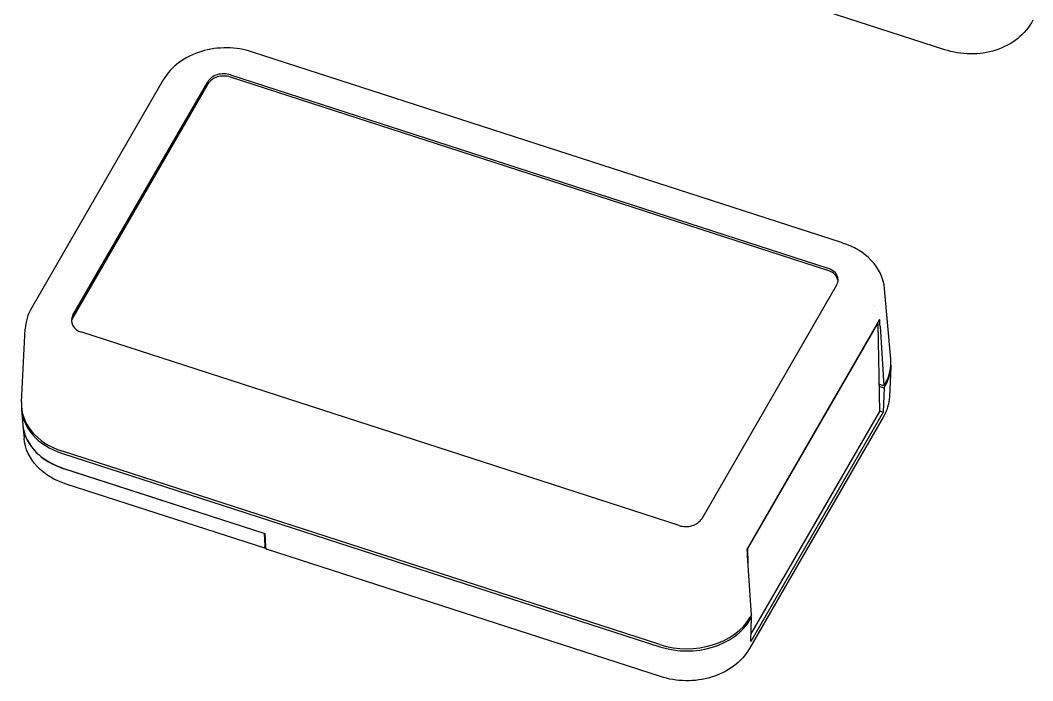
# Model space of a CAD drawing. Header units: millimetres. Extents: x 22 to 621, y 9 to 437.
# Drawn here: x 417 to 527.7, y 186.7 to 258.9 of the extents above; entities that cross this region are included whole.
import ezdxf

# ---------------------------------------------------------------- set-up
doc = ezdxf.new("R2010")
doc.units = ezdxf.units.MM
doc.header["$LTSCALE"] = 1.5
doc.layers.add('Visible (ISO)', color=7, linetype='Continuous', lineweight=25)

msp = doc.modelspace()

# ---------------------------------------------------------------- linework, layer by layer
at = {"layer": 'Visible (ISO)'}
for p, q in [((518.033, 255.685), (452.522, 276.861)), ((506.875, 234.558), (442.403, 255.422)), ((432.675, 252.376), (418.271, 227.435)), ((422.792, 226.656), (437.536, 252.187)), ((440.006, 252.934), (505.265, 231.815)), ((505.269, 231.57), (440.01, 252.688)), ((437.54, 251.941), (422.796, 226.411)), ((506.23, 229.957), (491.486, 204.427)), ((512.151, 221.855), (511.467, 229.546)), ((510.225, 227.687), (510.225, 227.687)), ((510.318, 227.626), (510.318, 227.626)), ((496.474, 201.166), (510.917, 226.176)), ((496.534, 201.174), (510.736, 225.767)), ((510.69, 225.782), (510.736, 225.767)), ((510.736, 225.767), (510.899, 216.133)), ((417.167, 217.173), (417.586, 225.193)), ((489.017, 203.68), (423.757, 224.798)), ((510.979, 225.483), (511.4, 218.962)), ((512.166, 221.008), (511.996, 217.757)), ((511.4, 218.962), (510.848, 219.141)), ((511.538, 219.199), (511.4, 218.962)), ((510.852, 218.895), (511.404, 218.716)), ((511.404, 218.716), (511.318, 216.055)), ((511.404, 218.716), (511.542, 218.954)), ((417.182, 216.325), (417.328, 214.689)), ((511.318, 216.055), (496.845, 190.994)), ((510.899, 216.133), (496.872, 191.845)), ((511.318, 216.055), (510.898, 216.191)), ((511.315, 215.521), (496.711, 190.234)), ((417.34, 214.567), (417.459, 213.23)), ((486.917, 190.677), (421.649, 211.798)), ((421.654, 211.552), (486.921, 190.431)), ((421.799, 209.917), (443.772, 202.806)), ((443.705, 202.805), (421.803, 209.893)), ((443.864, 201.159), (422.045, 208.219)), ((443.716, 202.824), (443.705, 202.805)), ((443.705, 202.805), (443.76, 201.422)), ((443.772, 202.806), (443.829, 201.375)), ((486.976, 187.183), (443.934, 201.112)), ((496.487, 201.189), (496.534, 201.174)), ((496.927, 193.9), (496.505, 200.422)), ((496.561, 199.563), (496.534, 201.174)), ((496.927, 193.9), (496.79, 193.663)), ((496.794, 193.417), (496.931, 193.655)), ((496.931, 193.655), (496.808, 193.694)), ((496.845, 190.994), (496.931, 193.655))]:
    msp.add_line(p, q, dxfattribs=at)
at = {"layer": 'Visible (ISO)', "flags": 128}
for points in [[(527.654, 258.901), (527.502, 258.62), (527.333, 258.346), (527.147, 258.081), (526.947, 257.824), (526.731, 257.577), (526.502, 257.341), (526.26, 257.117), (526.006, 256.904), (525.741, 256.702), (525.464, 256.513), (525.177, 256.335), (524.879, 256.17), (524.573, 256.017), (524.258, 255.878), (523.937, 255.751), (523.61, 255.638), (523.276, 255.539), (522.937, 255.452), (522.592, 255.38), (522.244, 255.32), (521.892, 255.275), (521.539, 255.243), (521.184, 255.226), (520.828, 255.222), (520.473, 255.232), (520.117, 255.255), (519.762, 255.293), (519.409, 255.345), (519.058, 255.41), (518.712, 255.488), (518.37, 255.579), (518.035, 255.684)], [(442.404, 255.422), (442.072, 255.525), (441.734, 255.616), (441.391, 255.694), (441.043, 255.759), (440.692, 255.81), (440.34, 255.849), (439.986, 255.874), (439.631, 255.885), (439.276, 255.883), (438.92, 255.867), (438.566, 255.839), (438.213, 255.796), (437.863, 255.741), (437.517, 255.672), (437.175, 255.59), (436.839, 255.495), (436.508, 255.388), (436.182, 255.267), (435.863, 255.134), (435.552, 254.988), (435.249, 254.83), (434.956, 254.66), (434.672, 254.479), (434.4, 254.287), (434.138, 254.083), (433.889, 253.869), (433.651, 253.644), (433.427, 253.408), (433.216, 253.163), (433.02, 252.908), (432.839, 252.645), (432.674, 252.374)], [(511.467, 229.546), (511.409, 229.974), (511.314, 230.397), (511.181, 230.81), (511.013, 231.21), (510.812, 231.596), (510.578, 231.967), (510.312, 232.322), (510.018, 232.658), (509.698, 232.974), (509.354, 233.268), (508.988, 233.54), (508.601, 233.79), (508.193, 234.018), (507.768, 234.222), (507.329, 234.402), (506.878, 234.557)], [(418.269, 227.43), (418.126, 227.17), (417.998, 226.903), (417.886, 226.628), (417.791, 226.348), (417.713, 226.063), (417.652, 225.775), (417.61, 225.484), (417.586, 225.193)], [(511.996, 217.757), (511.972, 217.465), (511.93, 217.175), (511.869, 216.886), (511.791, 216.601), (511.696, 216.321), (511.584, 216.047), (511.456, 215.779), (511.313, 215.519)], [(422.046, 208.219), (421.596, 208.374), (421.157, 208.554), (420.732, 208.759), (420.324, 208.987), (419.937, 209.237), (419.571, 209.509), (419.227, 209.803), (418.907, 210.119), (418.613, 210.455), (418.348, 210.81), (418.114, 211.18), (417.913, 211.566), (417.745, 211.966), (417.613, 212.379), (417.517, 212.802), (417.459, 213.23)], [(443.881, 201.155), (443.872, 201.157), (443.864, 201.159), (443.855, 201.162), (443.848, 201.166), (443.84, 201.171), (443.833, 201.177), (443.826, 201.184), (443.819, 201.191), (443.813, 201.2), (443.807, 201.209), (443.801, 201.219), (443.796, 201.23), (443.791, 201.242), (443.787, 201.254), (443.782, 201.268), (443.778, 201.282), (443.775, 201.297), (443.772, 201.313), (443.769, 201.329), (443.766, 201.346), (443.764, 201.364), (443.763, 201.383), (443.761, 201.402), (443.76, 201.422)], [(443.829, 201.375), (443.83, 201.357), (443.831, 201.339), (443.833, 201.322), (443.835, 201.305), (443.837, 201.289), (443.839, 201.273), (443.842, 201.259), (443.845, 201.244), (443.849, 201.231), (443.852, 201.218), (443.856, 201.206), (443.861, 201.194), (443.865, 201.184), (443.87, 201.173), (443.875, 201.164), (443.881, 201.155), (443.886, 201.147), (443.892, 201.14), (443.898, 201.133), (443.905, 201.128), (443.912, 201.123), (443.919, 201.118), (443.926, 201.115), (443.934, 201.112)], [(496.708, 190.23), (496.543, 189.959), (496.362, 189.695), (496.165, 189.44), (495.953, 189.193), (495.728, 188.957), (495.489, 188.731), (495.238, 188.516), (494.976, 188.312), (494.703, 188.12), (494.42, 187.939), (494.126, 187.77), (493.824, 187.612), (493.512, 187.467), (493.194, 187.334), (492.869, 187.214), (492.538, 187.107), (492.202, 187.012), (491.861, 186.931), (491.515, 186.862), (491.165, 186.807), (490.813, 186.765), (490.459, 186.736), (490.105, 186.721), (489.75, 186.719), (489.395, 186.73), (489.042, 186.755), (488.689, 186.793), (488.338, 186.845), (487.99, 186.91), (487.647, 186.988), (487.31, 187.079), (486.979, 187.182)]]:
    msp.add_lwpolyline(points, dxfattribs=at)
at = {"layer": 'Visible (ISO)'}
for centre, major_axis, ratio, start_param, end_param in [((439.254, 251.631), (-1.875, -0.032), 0.7552117, 4.2868038, 5.8576002), ((439.258, 251.385), (-1.875, -0.032), 0.7552117, 4.2868038, 5.8576002), ((504.513, 230.513), (1.875, 0.032), 0.7552117, 5.8576002, 7.4283965), ((504.517, 230.267), (1.875, 0.032), 0.7552117, 0.0869037, 1.1452112), ((424.509, 226.101), (-1.875, -0.032), 0.7552117, 5.8576002, 7.4283965), ((424.513, 225.855), (-1.875, -0.032), 0.7552117, 5.8576002, 6.1962816), ((504.04, 228.394), (7.507, 0.137), 0.7545194, 5.8567469, 5.8617698), ((504.116, 227.533), (-9.366, 143.083), 0.0468292, 4.6949954, 4.7000183), ((504.66, 221.417), (7.507, 0.137), 0.7545194, 5.8567469, 6.3363632), ((504.664, 221.172), (7.507, 0.137), 0.7545194, 5.8567469, 6.3038212), ((424.669, 217.009), (-7.507, -0.137), 0.7545194, 6.2300074, 7.4263252), ((424.673, 216.763), (-7.507, -0.137), 0.7545194, 6.2604272, 7.4263252), ((424.818, 215.127), (-7.507, -0.137), 0.7545194, 0.0531779, 1.1431399), ((424.822, 215.104), (-7.507, -0.137), 0.7545194, 0.1072385, 1.1431399), ((489.769, 204.982), (1.875, 0.032), 0.7552117, 4.2868038, 5.8576002), ((489.604, 203.397), (7.5, 0.116), 0.7559029, 5.85344, 5.858463), ((489.643, 202.472), (-9.366, 143.083), 0.0468292, 4.6949954, 4.7000183), ((489.92, 195.893), (7.5, 0.116), 0.7559029, 4.2888846, 5.858463), ((489.924, 195.648), (-7.5, -0.116), 0.7559029, 1.1472919, 2.7168703)]:
    msp.add_ellipse(centre, major_axis=major_axis, ratio=ratio, start_param=start_param, end_param=end_param, dxfattribs=at)

doc.saveas('drawing.dxf')
